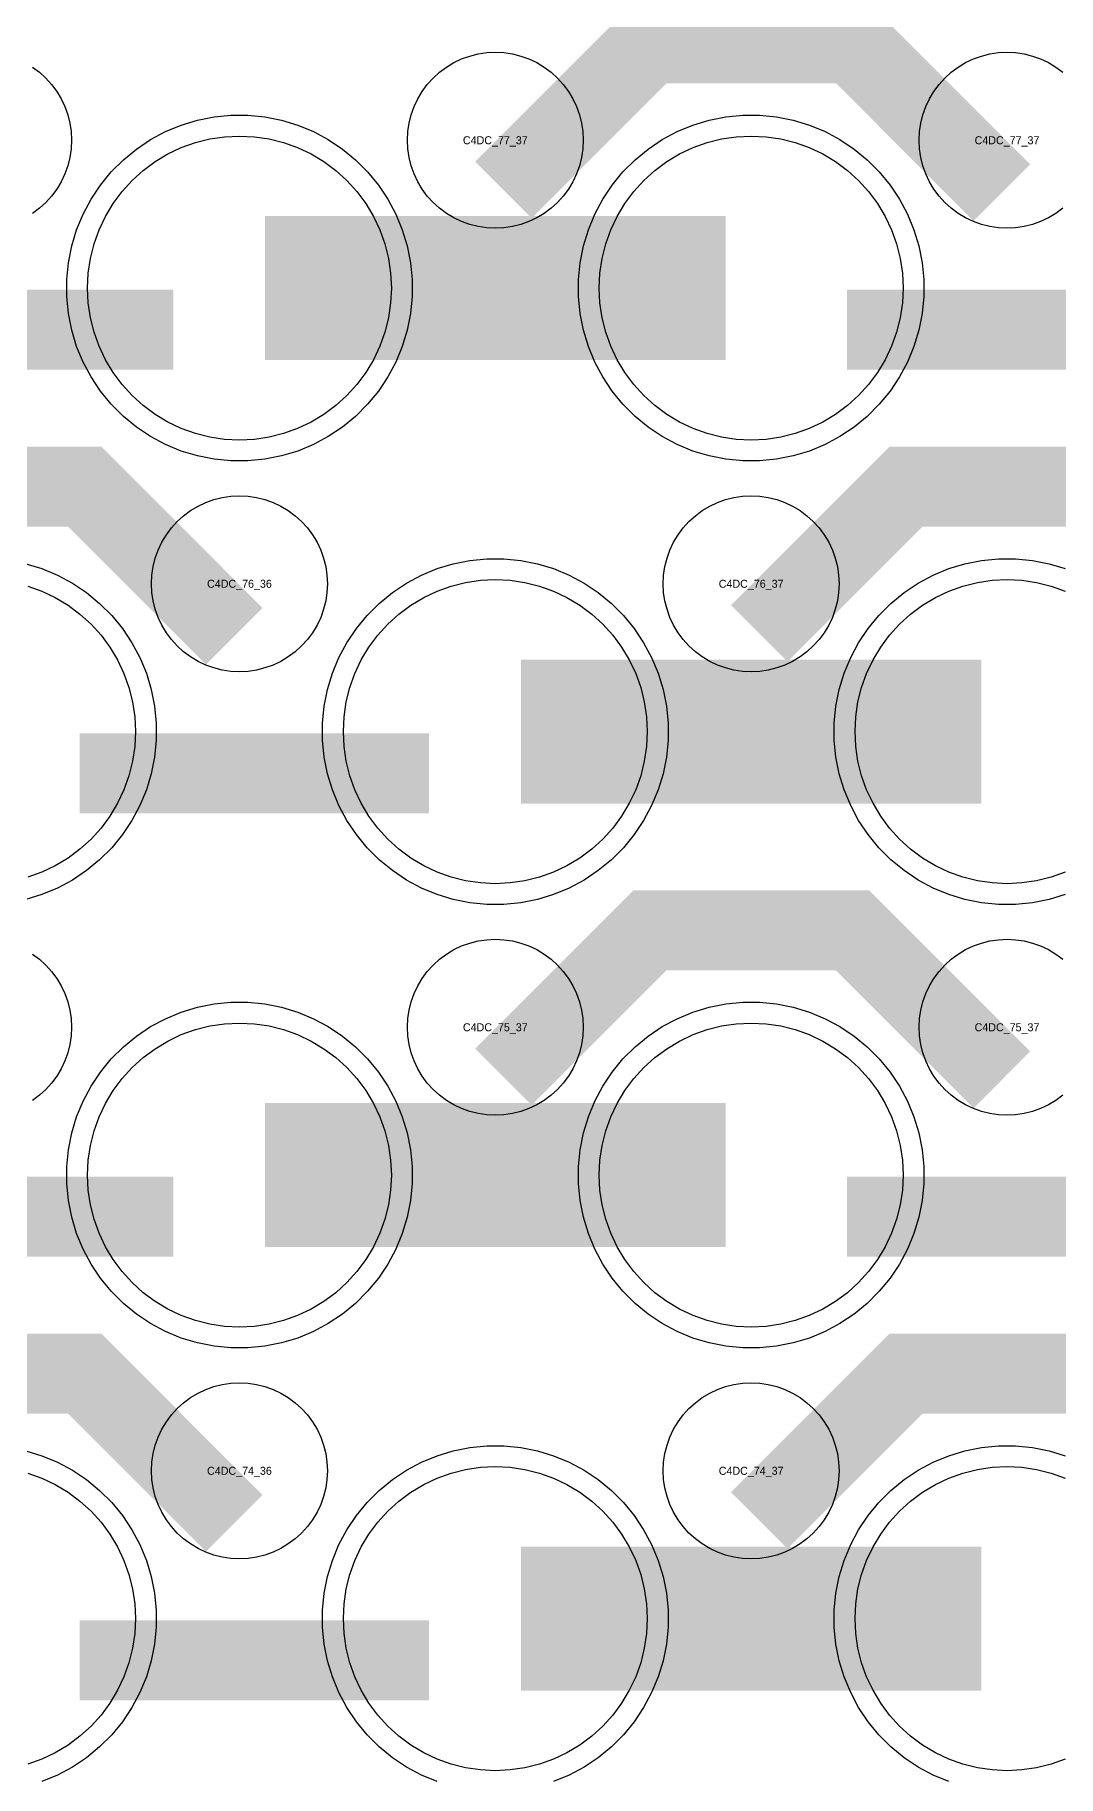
# Model space of a CAD drawing. Extents: x -11880 to 11880, y -14992 to 14992.
# Drawn here: x -304 to 16, y -4635 to -4091 of the extents above; entities that cross this region are included whole.
import ezdxf
from ezdxf.enums import TextEntityAlignment as Align

# ---------------------------------------------------------------- set-up
doc = ezdxf.new("R2010")
doc.units = 0
doc.header["$MEASUREMENT"] = 0
for name, color, linetype in [('GDS_775_DT_237', 138, 'CONTINUOUS'), ('RDL1_FS', 34, 'CONTINUOUS'), ('RDL_BS', 160, 'CONTINUOUS')]:
    doc.layers.add(name, color=color, linetype=linetype)

msp = doc.modelspace()

# ---------------------------------------------------------------- linework, layer by layer
at = {"layer": 'RDL1_FS', "color": 241, "true_color": 0xf7abae}
for points in [[(-240, -4217.639), (-244.657, -4217.41), (-249.268, -4216.726), (-253.791, -4215.594), (-258.181, -4214.022), (-262.395, -4212.03), (-266.395, -4209.632), (-270.14, -4206.854), (-273.594, -4203.724), (-276.724, -4200.27), (-279.502, -4196.525), (-281.9, -4192.525), (-283.892, -4188.311), (-285.464, -4183.921), (-286.596, -4179.398), (-287.28, -4174.787), (-287.509, -4170.13), (-287.28, -4165.473), (-286.596, -4160.862), (-285.464, -4156.339), (-283.892, -4151.949), (-281.9, -4147.735), (-279.502, -4143.735), (-276.724, -4139.99), (-273.594, -4136.536), (-270.14, -4133.406), (-266.395, -4130.628), (-262.395, -4128.23), (-258.181, -4126.238), (-253.791, -4124.666), (-249.268, -4123.534), (-244.657, -4122.85), (-240, -4122.621), (-235.343, -4122.85), (-230.732, -4123.534), (-226.209, -4124.666), (-221.819, -4126.238), (-217.605, -4128.23), (-213.605, -4130.628), (-209.86, -4133.406), (-206.406, -4136.536), (-203.276, -4139.99), (-200.498, -4143.735), (-198.1, -4147.735), (-196.108, -4151.949), (-194.536, -4156.339), (-193.404, -4160.862), (-192.72, -4165.473), (-192.491, -4170.13), (-192.72, -4174.787), (-193.404, -4179.398), (-194.536, -4183.921), (-196.108, -4188.311), (-198.1, -4192.525), (-200.498, -4196.525), (-203.276, -4200.27), (-206.406, -4203.724), (-209.86, -4206.854), (-213.605, -4209.632), (-217.605, -4212.03), (-221.819, -4214.022), (-226.209, -4215.594), (-230.732, -4216.726), (-235.343, -4217.41)], [(-80, -4217.639), (-84.657, -4217.41), (-89.268, -4216.726), (-93.791, -4215.594), (-98.181, -4214.022), (-102.395, -4212.03), (-106.395, -4209.632), (-110.14, -4206.854), (-113.594, -4203.724), (-116.724, -4200.27), (-119.502, -4196.525), (-121.9, -4192.525), (-123.892, -4188.311), (-125.464, -4183.921), (-126.596, -4179.398), (-127.28, -4174.787), (-127.509, -4170.13), (-127.28, -4165.473), (-126.596, -4160.862), (-125.464, -4156.339), (-123.892, -4151.949), (-121.9, -4147.735), (-119.502, -4143.735), (-116.724, -4139.99), (-113.594, -4136.536), (-110.14, -4133.406), (-106.395, -4130.628), (-102.395, -4128.23), (-98.181, -4126.238), (-93.791, -4124.666), (-89.268, -4123.534), (-84.657, -4122.85), (-80, -4122.621), (-75.343, -4122.85), (-70.732, -4123.534), (-66.209, -4124.666), (-61.819, -4126.238), (-57.605, -4128.23), (-53.605, -4130.628), (-49.86, -4133.406), (-46.406, -4136.536), (-43.276, -4139.99), (-40.498, -4143.735), (-38.1, -4147.735), (-36.108, -4151.949), (-34.536, -4156.339), (-33.404, -4160.862), (-32.72, -4165.473), (-32.491, -4170.13), (-32.72, -4174.787), (-33.404, -4179.398), (-34.536, -4183.921), (-36.108, -4188.311), (-38.1, -4192.525), (-40.498, -4196.525), (-43.276, -4200.27), (-46.406, -4203.724), (-49.86, -4206.854), (-53.605, -4209.632), (-57.605, -4212.03), (-61.819, -4214.022), (-66.209, -4215.594), (-70.732, -4216.726), (-75.343, -4217.41)], [(-160, -4633.334), (-164.657, -4633.105), (-169.268, -4632.421), (-173.791, -4631.289), (-178.181, -4629.717), (-182.395, -4627.725), (-186.395, -4625.327), (-190.14, -4622.549), (-193.594, -4619.419), (-196.724, -4615.965), (-199.502, -4612.22), (-201.9, -4608.22), (-203.892, -4604.006), (-205.464, -4599.616), (-206.596, -4595.093), (-207.28, -4590.482), (-207.509, -4585.825), (-207.28, -4581.168), (-206.596, -4576.557), (-205.464, -4572.034), (-203.892, -4567.644), (-201.9, -4563.43), (-199.502, -4559.43), (-196.724, -4555.685), (-193.594, -4552.231), (-190.14, -4549.101), (-186.395, -4546.323), (-182.395, -4543.925), (-178.181, -4541.933), (-173.791, -4540.361), (-169.268, -4539.229), (-164.657, -4538.545), (-160, -4538.316), (-155.343, -4538.545), (-150.732, -4539.229), (-146.209, -4540.361), (-141.819, -4541.933), (-137.605, -4543.925), (-133.605, -4546.323), (-129.86, -4549.101), (-126.406, -4552.231), (-123.276, -4555.685), (-120.498, -4559.43), (-118.1, -4563.43), (-116.108, -4567.644), (-114.536, -4572.034), (-113.404, -4576.557), (-112.72, -4581.168), (-112.491, -4585.825), (-112.72, -4590.482), (-113.404, -4595.093), (-114.536, -4599.616), (-116.108, -4604.006), (-118.1, -4608.22), (-120.498, -4612.22), (-123.276, -4615.965), (-126.406, -4619.419), (-129.86, -4622.549), (-133.605, -4625.327), (-137.605, -4627.725), (-141.819, -4629.717), (-146.209, -4631.289), (-150.732, -4632.421), (-155.343, -4633.105)]]:
    msp.add_lwpolyline(points, close=True, dxfattribs=at)
for points in [[(-231.998, -4170.13, 45, 45, 0), (-159.998, -4170.13, 45, 45, 0)], [(-159.998, -4170.13, 45, 45, 0), (-87.998, -4170.13, 45, 45, 0)], [(-151.998, -4585.825, 45, 45, 0), (-79.998, -4585.825, 45, 45, 0)], [(-79.998, -4585.825, 45, 45, 0), (-7.998, -4585.825, 45, 45, 0)]]:
    msp.add_lwpolyline(points, format="xyseb", dxfattribs=at)
at = {"layer": 'RDL1_FS'}
for points in [[(-306.209, -4263.231), (-301.819, -4264.803), (-297.605, -4266.795), (-293.605, -4269.193), (-289.86, -4271.971), (-286.406, -4275.101), (-283.276, -4278.555), (-280.498, -4282.3), (-278.1, -4286.3), (-276.108, -4290.514), (-274.536, -4294.904), (-273.404, -4299.427), (-272.72, -4304.038), (-272.491, -4308.695), (-272.72, -4313.352), (-273.404, -4317.963), (-274.536, -4322.486), (-276.108, -4326.876), (-278.1, -4331.09), (-280.498, -4335.09), (-283.276, -4338.835), (-286.406, -4342.289), (-289.86, -4345.419), (-293.605, -4348.197), (-297.605, -4350.595), (-301.819, -4352.587), (-306.209, -4354.159)], [(18.181, -4352.587), (13.791, -4354.159), (9.268, -4355.291), (4.657, -4355.975), (0, -4356.204), (-4.657, -4355.975), (-9.268, -4355.291), (-13.791, -4354.159), (-18.181, -4352.587), (-22.395, -4350.595), (-26.395, -4348.197), (-30.14, -4345.419), (-33.594, -4342.289), (-36.724, -4338.835), (-39.502, -4335.09), (-41.9, -4331.09), (-43.892, -4326.876), (-45.464, -4322.486), (-46.596, -4317.963), (-47.28, -4313.352), (-47.509, -4308.695), (-47.28, -4304.038), (-46.596, -4299.427), (-45.464, -4294.904), (-43.892, -4290.514), (-41.9, -4286.3), (-39.502, -4282.3), (-36.724, -4278.555), (-33.594, -4275.101), (-30.14, -4271.971), (-26.395, -4269.193), (-22.395, -4266.795), (-18.181, -4264.803), (-13.791, -4263.231), (-9.268, -4262.099), (-4.657, -4261.415), (0, -4261.186), (4.657, -4261.415), (9.268, -4262.099), (13.791, -4263.231), (18.181, -4264.803)]]:
    msp.add_lwpolyline(points, dxfattribs=at)
for points in [[(-160, -4356.204), (-164.657, -4355.975), (-169.268, -4355.291), (-173.791, -4354.159), (-178.181, -4352.587), (-182.395, -4350.595), (-186.395, -4348.197), (-190.14, -4345.419), (-193.594, -4342.289), (-196.724, -4338.835), (-199.502, -4335.09), (-201.9, -4331.09), (-203.892, -4326.876), (-205.464, -4322.486), (-206.596, -4317.963), (-207.28, -4313.352), (-207.509, -4308.695), (-207.28, -4304.038), (-206.596, -4299.427), (-205.464, -4294.904), (-203.892, -4290.514), (-201.9, -4286.3), (-199.502, -4282.3), (-196.724, -4278.555), (-193.594, -4275.101), (-190.14, -4271.971), (-186.395, -4269.193), (-182.395, -4266.795), (-178.181, -4264.803), (-173.791, -4263.231), (-169.268, -4262.099), (-164.657, -4261.415), (-160, -4261.186), (-155.343, -4261.415), (-150.732, -4262.099), (-146.209, -4263.231), (-141.819, -4264.803), (-137.605, -4266.795), (-133.605, -4269.193), (-129.86, -4271.971), (-126.406, -4275.101), (-123.276, -4278.555), (-120.498, -4282.3), (-118.1, -4286.3), (-116.108, -4290.514), (-114.536, -4294.904), (-113.404, -4299.427), (-112.72, -4304.038), (-112.491, -4308.695), (-112.72, -4313.352), (-113.404, -4317.963), (-114.536, -4322.486), (-116.108, -4326.876), (-118.1, -4331.09), (-120.498, -4335.09), (-123.276, -4338.835), (-126.406, -4342.289), (-129.86, -4345.419), (-133.605, -4348.197), (-137.605, -4350.595), (-141.819, -4352.587), (-146.209, -4354.159), (-150.732, -4355.291), (-155.343, -4355.975)], [(-240, -4494.769), (-244.657, -4494.54), (-249.268, -4493.856), (-253.791, -4492.724), (-258.181, -4491.152), (-262.395, -4489.16), (-266.395, -4486.762), (-270.14, -4483.984), (-273.594, -4480.854), (-276.724, -4477.4), (-279.502, -4473.655), (-281.9, -4469.655), (-283.892, -4465.441), (-285.464, -4461.051), (-286.596, -4456.528), (-287.28, -4451.917), (-287.509, -4447.26), (-287.28, -4442.603), (-286.596, -4437.992), (-285.464, -4433.469), (-283.892, -4429.079), (-281.9, -4424.865), (-279.502, -4420.865), (-276.724, -4417.12), (-273.594, -4413.666), (-270.14, -4410.536), (-266.395, -4407.758), (-262.395, -4405.36), (-258.181, -4403.368), (-253.791, -4401.796), (-249.268, -4400.664), (-244.657, -4399.98), (-240, -4399.751), (-235.343, -4399.98), (-230.732, -4400.664), (-226.209, -4401.796), (-221.819, -4403.368), (-217.605, -4405.36), (-213.605, -4407.758), (-209.86, -4410.536), (-206.406, -4413.666), (-203.276, -4417.12), (-200.498, -4420.865), (-198.1, -4424.865), (-196.108, -4429.079), (-194.536, -4433.469), (-193.404, -4437.992), (-192.72, -4442.603), (-192.491, -4447.26), (-192.72, -4451.917), (-193.404, -4456.528), (-194.536, -4461.051), (-196.108, -4465.441), (-198.1, -4469.655), (-200.498, -4473.655), (-203.276, -4477.4), (-206.406, -4480.854), (-209.86, -4483.984), (-213.605, -4486.762), (-217.605, -4489.16), (-221.819, -4491.152), (-226.209, -4492.724), (-230.732, -4493.856), (-235.343, -4494.54)], [(-80, -4494.769), (-84.657, -4494.54), (-89.268, -4493.856), (-93.791, -4492.724), (-98.181, -4491.152), (-102.395, -4489.16), (-106.395, -4486.762), (-110.14, -4483.984), (-113.594, -4480.854), (-116.724, -4477.4), (-119.502, -4473.655), (-121.9, -4469.655), (-123.892, -4465.441), (-125.464, -4461.051), (-126.596, -4456.528), (-127.28, -4451.917), (-127.509, -4447.26), (-127.28, -4442.603), (-126.596, -4437.992), (-125.464, -4433.469), (-123.892, -4429.079), (-121.9, -4424.865), (-119.502, -4420.865), (-116.724, -4417.12), (-113.594, -4413.666), (-110.14, -4410.536), (-106.395, -4407.758), (-102.395, -4405.36), (-98.181, -4403.368), (-93.791, -4401.796), (-89.268, -4400.664), (-84.657, -4399.98), (-80, -4399.751), (-75.343, -4399.98), (-70.732, -4400.664), (-66.209, -4401.796), (-61.819, -4403.368), (-57.605, -4405.36), (-53.605, -4407.758), (-49.86, -4410.536), (-46.406, -4413.666), (-43.276, -4417.12), (-40.498, -4420.865), (-38.1, -4424.865), (-36.108, -4429.079), (-34.536, -4433.469), (-33.404, -4437.992), (-32.72, -4442.603), (-32.491, -4447.26), (-32.72, -4451.917), (-33.404, -4456.528), (-34.536, -4461.051), (-36.108, -4465.441), (-38.1, -4469.655), (-40.498, -4473.655), (-43.276, -4477.4), (-46.406, -4480.854), (-49.86, -4483.984), (-53.605, -4486.762), (-57.605, -4489.16), (-61.819, -4491.152), (-66.209, -4492.724), (-70.732, -4493.856), (-75.343, -4494.54)]]:
    msp.add_lwpolyline(points, close=True, dxfattribs=at)
for points in [[(-151.998, -4308.695, 45, 45, 0), (-79.998, -4308.695, 45, 45, 0)], [(-79.998, -4308.695, 45, 45, 0), (-7.998, -4308.695, 45, 45, 0)], [(-231.998, -4447.26, 45, 45, 0), (-159.998, -4447.26, 45, 45, 0)], [(-159.998, -4447.26, 45, 45, 0), (-87.998, -4447.26, 45, 45, 0)]]:
    msp.add_lwpolyline(points, format="xyseb", dxfattribs=at)
at = {"layer": 'RDL1_FS', "color": 241, "true_color": 0xf7abae}
for points in [[(-306.209, -4540.361), (-301.819, -4541.933), (-297.605, -4543.925), (-293.605, -4546.323), (-289.86, -4549.101), (-286.406, -4552.231), (-283.276, -4555.685), (-280.498, -4559.43), (-278.1, -4563.43), (-276.108, -4567.644), (-274.536, -4572.034), (-273.404, -4576.557), (-272.72, -4581.168), (-272.491, -4585.825), (-272.72, -4590.482), (-273.404, -4595.093), (-274.536, -4599.616), (-276.108, -4604.006), (-278.1, -4608.22), (-280.498, -4612.22), (-283.276, -4615.965), (-286.406, -4619.419), (-289.86, -4622.549), (-293.605, -4625.327), (-297.605, -4627.725), (-301.819, -4629.717), (-306.209, -4631.289)], [(18.181, -4629.717), (13.791, -4631.289), (9.268, -4632.421), (4.657, -4633.105), (0, -4633.334), (-4.657, -4633.105), (-9.268, -4632.421), (-13.791, -4631.289), (-18.181, -4629.717), (-22.395, -4627.725), (-26.395, -4625.327), (-30.14, -4622.549), (-33.594, -4619.419), (-36.724, -4615.965), (-39.502, -4612.22), (-41.9, -4608.22), (-43.892, -4604.006), (-45.464, -4599.616), (-46.596, -4595.093), (-47.28, -4590.482), (-47.509, -4585.825), (-47.28, -4581.168), (-46.596, -4576.557), (-45.464, -4572.034), (-43.892, -4567.644), (-41.9, -4563.43), (-39.502, -4559.43), (-36.724, -4555.685), (-33.594, -4552.231), (-30.14, -4549.101), (-26.395, -4546.323), (-22.395, -4543.925), (-18.181, -4541.933), (-13.791, -4540.361), (-9.268, -4539.229), (-4.657, -4538.545), (0, -4538.316), (4.657, -4538.545), (9.268, -4539.229), (13.791, -4540.361), (18.181, -4541.933)]]:
    msp.add_lwpolyline(points, dxfattribs=at)
at = {"layer": 'RDL_BS'}
for points in [[(-157.438, -4139.444, 25, 25, 0), (-111.623, -4093.629, 25, 25, 0), (-78.07, -4093.629, 25, 25, 0)], [(-1.599, -4140.343, 25, 25, 0), (-48.313, -4093.629, 25, 25, 0), (-78.071, -4093.629, 25, 25, 0)], [(-241.599, -4278.908, 25, 25, 0), (-288.313, -4232.194, 25, 25, 0), (-318.071, -4232.194, 25, 25, 0)], [(-77.438, -4278.009, 25, 25, 0), (-31.623, -4232.194, 25, 25, 0), (1.93, -4232.194, 25, 25, 0)], [(78.401, -4278.908, 25, 25, 0), (31.687, -4232.194, 25, 25, 0), (1.929, -4232.194, 25, 25, 0)], [(-289.984, -4321.708, 25, 25, 0), (-180.719, -4321.708, 25, 25, 0)], [(-157.438, -4416.574, 25, 25, 0), (-111.623, -4370.759, 25, 25, 0), (-78.07, -4370.759, 25, 25, 0)], [(-1.599, -4417.473, 25, 25, 0), (-48.313, -4370.759, 25, 25, 0), (-78.071, -4370.759, 25, 25, 0)], [(-369.984, -4460.273, 25, 25, 0), (-260.719, -4460.273, 25, 25, 0)], [(-49.984, -4460.273, 25, 25, 0), (59.281, -4460.273, 25, 25, 0)], [(-241.599, -4556.038, 25, 25, 0), (-288.313, -4509.324, 25, 25, 0), (-318.071, -4509.324, 25, 25, 0)], [(-77.438, -4555.139, 25, 25, 0), (-31.623, -4509.324, 25, 25, 0), (1.93, -4509.324, 25, 25, 0)], [(78.401, -4556.038, 25, 25, 0), (31.687, -4509.324, 25, 25, 0), (1.929, -4509.324, 25, 25, 0)]]:
    msp.add_lwpolyline(points, format="xyseb", dxfattribs=at)
for points in [[(-160, -4151.436), (-162.693, -4151.304), (-165.365, -4150.908), (-167.984, -4150.251), (-170.519, -4149.344), (-172.956, -4148.192), (-175.28, -4146.799), (-177.443, -4145.196), (-179.442, -4143.384), (-181.254, -4141.385), (-182.857, -4139.222), (-184.25, -4136.898), (-185.402, -4134.461), (-186.309, -4131.926), (-186.966, -4129.307), (-187.362, -4126.635), (-187.494, -4123.942), (-187.362, -4121.249), (-186.966, -4118.577), (-186.309, -4115.958), (-185.402, -4113.423), (-184.25, -4110.986), (-182.857, -4108.662), (-181.254, -4106.499), (-179.442, -4104.5), (-177.443, -4102.688), (-175.28, -4101.085), (-172.956, -4099.692), (-170.519, -4098.54), (-167.984, -4097.633), (-165.365, -4096.976), (-162.693, -4096.58), (-160, -4096.448), (-157.307, -4096.58), (-154.635, -4096.976), (-152.016, -4097.633), (-149.481, -4098.54), (-147.044, -4099.692), (-144.72, -4101.085), (-142.557, -4102.688), (-140.558, -4104.5), (-138.746, -4106.499), (-137.143, -4108.662), (-135.75, -4110.986), (-134.598, -4113.423), (-133.691, -4115.958), (-133.034, -4118.577), (-132.638, -4121.249), (-132.506, -4123.942), (-132.638, -4126.635), (-133.034, -4129.307), (-133.691, -4131.926), (-134.598, -4134.461), (-135.75, -4136.898), (-137.143, -4139.222), (-138.746, -4141.385), (-140.558, -4143.384), (-142.557, -4145.196), (-144.72, -4146.799), (-147.044, -4148.192), (-149.481, -4149.344), (-152.016, -4150.251), (-154.635, -4150.908), (-157.307, -4151.304)], [(-240, -4290.001), (-242.693, -4289.869), (-245.365, -4289.473), (-247.984, -4288.816), (-250.519, -4287.909), (-252.956, -4286.757), (-255.28, -4285.364), (-257.443, -4283.761), (-259.442, -4281.949), (-261.254, -4279.95), (-262.857, -4277.787), (-264.25, -4275.463), (-265.402, -4273.026), (-266.309, -4270.491), (-266.966, -4267.872), (-267.362, -4265.2), (-267.494, -4262.507), (-267.362, -4259.814), (-266.966, -4257.142), (-266.309, -4254.523), (-265.402, -4251.988), (-264.25, -4249.551), (-262.857, -4247.227), (-261.254, -4245.064), (-259.442, -4243.065), (-257.443, -4241.253), (-255.28, -4239.65), (-252.956, -4238.257), (-250.519, -4237.105), (-247.984, -4236.198), (-245.365, -4235.541), (-242.693, -4235.145), (-240, -4235.013), (-237.307, -4235.145), (-234.635, -4235.541), (-232.016, -4236.198), (-229.481, -4237.105), (-227.044, -4238.257), (-224.72, -4239.65), (-222.557, -4241.253), (-220.558, -4243.065), (-218.746, -4245.064), (-217.143, -4247.227), (-215.75, -4249.551), (-214.598, -4251.988), (-213.691, -4254.523), (-213.034, -4257.142), (-212.638, -4259.814), (-212.506, -4262.507), (-212.638, -4265.2), (-213.034, -4267.872), (-213.691, -4270.491), (-214.598, -4273.026), (-215.75, -4275.463), (-217.143, -4277.787), (-218.746, -4279.95), (-220.558, -4281.949), (-222.557, -4283.761), (-224.72, -4285.364), (-227.044, -4286.757), (-229.481, -4287.909), (-232.016, -4288.816), (-234.635, -4289.473), (-237.307, -4289.869)], [(-80, -4290.001), (-82.693, -4289.869), (-85.365, -4289.473), (-87.984, -4288.816), (-90.519, -4287.909), (-92.956, -4286.757), (-95.28, -4285.364), (-97.443, -4283.761), (-99.442, -4281.949), (-101.254, -4279.95), (-102.857, -4277.787), (-104.25, -4275.463), (-105.402, -4273.026), (-106.309, -4270.491), (-106.966, -4267.872), (-107.362, -4265.2), (-107.494, -4262.507), (-107.362, -4259.814), (-106.966, -4257.142), (-106.309, -4254.523), (-105.402, -4251.988), (-104.25, -4249.551), (-102.857, -4247.227), (-101.254, -4245.064), (-99.442, -4243.065), (-97.443, -4241.253), (-95.28, -4239.65), (-92.956, -4238.257), (-90.519, -4237.105), (-87.984, -4236.198), (-85.365, -4235.541), (-82.693, -4235.145), (-80, -4235.013), (-77.307, -4235.145), (-74.635, -4235.541), (-72.016, -4236.198), (-69.481, -4237.105), (-67.044, -4238.257), (-64.72, -4239.65), (-62.557, -4241.253), (-60.558, -4243.065), (-58.746, -4245.064), (-57.143, -4247.227), (-55.75, -4249.551), (-54.598, -4251.988), (-53.691, -4254.523), (-53.034, -4257.142), (-52.638, -4259.814), (-52.506, -4262.507), (-52.638, -4265.2), (-53.034, -4267.872), (-53.691, -4270.491), (-54.598, -4273.026), (-55.75, -4275.463), (-57.143, -4277.787), (-58.746, -4279.95), (-60.558, -4281.949), (-62.557, -4283.761), (-64.72, -4285.364), (-67.044, -4286.757), (-69.481, -4287.909), (-72.016, -4288.816), (-74.635, -4289.473), (-77.307, -4289.869)], [(-162.644, -4362.695), (-167.938, -4362.178), (-173.165, -4361.132), (-178.205, -4359.601), (-183.115, -4357.57), (-187.777, -4355.078), (-192.191, -4352.131), (-196.292, -4348.769), (-200.074, -4344.987), (-203.436, -4340.886), (-206.383, -4336.472), (-208.875, -4331.81), (-210.906, -4326.9), (-212.437, -4321.86), (-213.483, -4316.633), (-214, -4311.339), (-214, -4306.051), (-213.483, -4300.757), (-212.437, -4295.53), (-210.906, -4290.49), (-208.875, -4285.58), (-206.383, -4280.918), (-203.436, -4276.504), (-200.074, -4272.403), (-196.292, -4268.621), (-192.191, -4265.259), (-187.777, -4262.312), (-183.115, -4259.82), (-178.205, -4257.789), (-173.165, -4256.258), (-167.938, -4255.212), (-162.644, -4254.695), (-157.356, -4254.695), (-152.062, -4255.212), (-146.835, -4256.258), (-141.795, -4257.789), (-136.885, -4259.82), (-132.223, -4262.312), (-127.809, -4265.259), (-123.708, -4268.621), (-119.926, -4272.403), (-116.564, -4276.504), (-113.617, -4280.918), (-111.125, -4285.58), (-109.094, -4290.49), (-107.563, -4295.53), (-106.517, -4300.757), (-106, -4306.051), (-106, -4311.339), (-106.517, -4316.633), (-107.563, -4321.86), (-109.094, -4326.9), (-111.125, -4331.81), (-113.617, -4336.472), (-116.564, -4340.886), (-119.926, -4344.987), (-123.708, -4348.769), (-127.809, -4352.131), (-132.223, -4355.078), (-136.885, -4357.57), (-141.795, -4359.601), (-146.835, -4361.132), (-152.062, -4362.178), (-157.356, -4362.695)], [(-160, -4428.566), (-162.693, -4428.434), (-165.365, -4428.038), (-167.984, -4427.381), (-170.519, -4426.474), (-172.956, -4425.322), (-175.28, -4423.929), (-177.443, -4422.326), (-179.442, -4420.514), (-181.254, -4418.515), (-182.857, -4416.352), (-184.25, -4414.028), (-185.402, -4411.591), (-186.309, -4409.056), (-186.966, -4406.437), (-187.362, -4403.765), (-187.494, -4401.072), (-187.362, -4398.379), (-186.966, -4395.707), (-186.309, -4393.088), (-185.402, -4390.553), (-184.25, -4388.116), (-182.857, -4385.792), (-181.254, -4383.629), (-179.442, -4381.63), (-177.443, -4379.818), (-175.28, -4378.215), (-172.956, -4376.822), (-170.519, -4375.67), (-167.984, -4374.763), (-165.365, -4374.106), (-162.693, -4373.71), (-160, -4373.578), (-157.307, -4373.71), (-154.635, -4374.106), (-152.016, -4374.763), (-149.481, -4375.67), (-147.044, -4376.822), (-144.72, -4378.215), (-142.557, -4379.818), (-140.558, -4381.63), (-138.746, -4383.629), (-137.143, -4385.792), (-135.75, -4388.116), (-134.598, -4390.553), (-133.691, -4393.088), (-133.034, -4395.707), (-132.638, -4398.379), (-132.506, -4401.072), (-132.638, -4403.765), (-133.034, -4406.437), (-133.691, -4409.056), (-134.598, -4411.591), (-135.75, -4414.028), (-137.143, -4416.352), (-138.746, -4418.515), (-140.558, -4420.514), (-142.557, -4422.326), (-144.72, -4423.929), (-147.044, -4425.322), (-149.481, -4426.474), (-152.016, -4427.381), (-154.635, -4428.038), (-157.307, -4428.434)], [(-242.644, -4501.26), (-247.938, -4500.743), (-253.165, -4499.697), (-258.205, -4498.166), (-263.115, -4496.135), (-267.777, -4493.643), (-272.191, -4490.696), (-276.292, -4487.334), (-280.074, -4483.552), (-283.436, -4479.451), (-286.383, -4475.037), (-288.875, -4470.375), (-290.906, -4465.465), (-292.437, -4460.425), (-293.483, -4455.198), (-294, -4449.904), (-294, -4444.616), (-293.483, -4439.322), (-292.437, -4434.095), (-290.906, -4429.055), (-288.875, -4424.145), (-286.383, -4419.483), (-283.436, -4415.069), (-280.074, -4410.968), (-276.292, -4407.186), (-272.191, -4403.824), (-267.777, -4400.877), (-263.115, -4398.385), (-258.205, -4396.354), (-253.165, -4394.823), (-247.938, -4393.777), (-242.644, -4393.26), (-237.356, -4393.26), (-232.062, -4393.777), (-226.835, -4394.823), (-221.795, -4396.354), (-216.885, -4398.385), (-212.223, -4400.877), (-207.809, -4403.824), (-203.708, -4407.186), (-199.926, -4410.968), (-196.564, -4415.069), (-193.617, -4419.483), (-191.125, -4424.145), (-189.094, -4429.055), (-187.563, -4434.095), (-186.517, -4439.322), (-186, -4444.616), (-186, -4449.904), (-186.517, -4455.198), (-187.563, -4460.425), (-189.094, -4465.465), (-191.125, -4470.375), (-193.617, -4475.037), (-196.564, -4479.451), (-199.926, -4483.552), (-203.708, -4487.334), (-207.809, -4490.696), (-212.223, -4493.643), (-216.885, -4496.135), (-221.795, -4498.166), (-226.835, -4499.697), (-232.062, -4500.743), (-237.356, -4501.26)], [(-82.644, -4501.26), (-87.938, -4500.743), (-93.165, -4499.697), (-98.205, -4498.166), (-103.115, -4496.135), (-107.777, -4493.643), (-112.191, -4490.696), (-116.292, -4487.334), (-120.074, -4483.552), (-123.436, -4479.451), (-126.383, -4475.037), (-128.875, -4470.375), (-130.906, -4465.465), (-132.437, -4460.425), (-133.483, -4455.198), (-134, -4449.904), (-134, -4444.616), (-133.483, -4439.322), (-132.437, -4434.095), (-130.906, -4429.055), (-128.875, -4424.145), (-126.383, -4419.483), (-123.436, -4415.069), (-120.074, -4410.968), (-116.292, -4407.186), (-112.191, -4403.824), (-107.777, -4400.877), (-103.115, -4398.385), (-98.205, -4396.354), (-93.165, -4394.823), (-87.938, -4393.777), (-82.644, -4393.26), (-77.356, -4393.26), (-72.062, -4393.777), (-66.835, -4394.823), (-61.795, -4396.354), (-56.885, -4398.385), (-52.223, -4400.877), (-47.809, -4403.824), (-43.708, -4407.186), (-39.926, -4410.968), (-36.564, -4415.069), (-33.617, -4419.483), (-31.125, -4424.145), (-29.094, -4429.055), (-27.563, -4434.095), (-26.517, -4439.322), (-26, -4444.616), (-26, -4449.904), (-26.517, -4455.198), (-27.563, -4460.425), (-29.094, -4465.465), (-31.125, -4470.375), (-33.617, -4475.037), (-36.564, -4479.451), (-39.926, -4483.552), (-43.708, -4487.334), (-47.809, -4490.696), (-52.223, -4493.643), (-56.885, -4496.135), (-61.795, -4498.166), (-66.835, -4499.697), (-72.062, -4500.743), (-77.356, -4501.26)], [(-240, -4567.131), (-242.693, -4566.999), (-245.365, -4566.603), (-247.984, -4565.946), (-250.519, -4565.039), (-252.956, -4563.887), (-255.28, -4562.494), (-257.443, -4560.891), (-259.442, -4559.079), (-261.254, -4557.08), (-262.857, -4554.917), (-264.25, -4552.593), (-265.402, -4550.156), (-266.309, -4547.621), (-266.966, -4545.002), (-267.362, -4542.33), (-267.494, -4539.637), (-267.362, -4536.944), (-266.966, -4534.272), (-266.309, -4531.653), (-265.402, -4529.118), (-264.25, -4526.681), (-262.857, -4524.357), (-261.254, -4522.194), (-259.442, -4520.195), (-257.443, -4518.383), (-255.28, -4516.78), (-252.956, -4515.387), (-250.519, -4514.235), (-247.984, -4513.328), (-245.365, -4512.671), (-242.693, -4512.275), (-240, -4512.143), (-237.307, -4512.275), (-234.635, -4512.671), (-232.016, -4513.328), (-229.481, -4514.235), (-227.044, -4515.387), (-224.72, -4516.78), (-222.557, -4518.383), (-220.558, -4520.195), (-218.746, -4522.194), (-217.143, -4524.357), (-215.75, -4526.681), (-214.598, -4529.118), (-213.691, -4531.653), (-213.034, -4534.272), (-212.638, -4536.944), (-212.506, -4539.637), (-212.638, -4542.33), (-213.034, -4545.002), (-213.691, -4547.621), (-214.598, -4550.156), (-215.75, -4552.593), (-217.143, -4554.917), (-218.746, -4557.08), (-220.558, -4559.079), (-222.557, -4560.891), (-224.72, -4562.494), (-227.044, -4563.887), (-229.481, -4565.039), (-232.016, -4565.946), (-234.635, -4566.603), (-237.307, -4566.999)], [(-80, -4567.131), (-82.693, -4566.999), (-85.365, -4566.603), (-87.984, -4565.946), (-90.519, -4565.039), (-92.956, -4563.887), (-95.28, -4562.494), (-97.443, -4560.891), (-99.442, -4559.079), (-101.254, -4557.08), (-102.857, -4554.917), (-104.25, -4552.593), (-105.402, -4550.156), (-106.309, -4547.621), (-106.966, -4545.002), (-107.362, -4542.33), (-107.494, -4539.637), (-107.362, -4536.944), (-106.966, -4534.272), (-106.309, -4531.653), (-105.402, -4529.118), (-104.25, -4526.681), (-102.857, -4524.357), (-101.254, -4522.194), (-99.442, -4520.195), (-97.443, -4518.383), (-95.28, -4516.78), (-92.956, -4515.387), (-90.519, -4514.235), (-87.984, -4513.328), (-85.365, -4512.671), (-82.693, -4512.275), (-80, -4512.143), (-77.307, -4512.275), (-74.635, -4512.671), (-72.016, -4513.328), (-69.481, -4514.235), (-67.044, -4515.387), (-64.72, -4516.78), (-62.557, -4518.383), (-60.558, -4520.195), (-58.746, -4522.194), (-57.143, -4524.357), (-55.75, -4526.681), (-54.598, -4529.118), (-53.691, -4531.653), (-53.034, -4534.272), (-52.638, -4536.944), (-52.506, -4539.637), (-52.638, -4542.33), (-53.034, -4545.002), (-53.691, -4547.621), (-54.598, -4550.156), (-55.75, -4552.593), (-57.143, -4554.917), (-58.746, -4557.08), (-60.558, -4559.079), (-62.557, -4560.891), (-64.72, -4562.494), (-67.044, -4563.887), (-69.481, -4565.039), (-72.016, -4565.946), (-74.635, -4566.603), (-77.307, -4566.999)]]:
    msp.add_lwpolyline(points, close=True, dxfattribs=at)
for points in [[(17.443, -4145.196), (15.28, -4146.799), (12.956, -4148.192), (10.519, -4149.344), (7.984, -4150.251), (5.365, -4150.908), (2.693, -4151.304), (0, -4151.436), (-2.693, -4151.304), (-5.365, -4150.908), (-7.984, -4150.251), (-10.519, -4149.344), (-12.956, -4148.192), (-15.28, -4146.799), (-17.443, -4145.196), (-19.442, -4143.384), (-21.254, -4141.385), (-22.857, -4139.222), (-24.25, -4136.898), (-25.402, -4134.461), (-26.309, -4131.926), (-26.966, -4129.307), (-27.362, -4126.635), (-27.494, -4123.942), (-27.362, -4121.249), (-26.966, -4118.577), (-26.309, -4115.958), (-25.402, -4113.423), (-24.25, -4110.986), (-22.857, -4108.662), (-21.254, -4106.499), (-19.442, -4104.5), (-17.443, -4102.688), (-15.28, -4101.085), (-12.956, -4099.692), (-10.519, -4098.54), (-7.984, -4097.633), (-5.365, -4096.976), (-2.693, -4096.58), (0, -4096.448), (2.693, -4096.58), (5.365, -4096.976), (7.984, -4097.633), (10.519, -4098.54), (12.956, -4099.692), (15.28, -4101.085), (17.443, -4102.688)], [(-304.72, -4101.085), (-302.557, -4102.688), (-300.558, -4104.5), (-298.746, -4106.499), (-297.143, -4108.662), (-295.75, -4110.986), (-294.598, -4113.423), (-293.691, -4115.958), (-293.034, -4118.577), (-292.638, -4121.249), (-292.506, -4123.942), (-292.638, -4126.635), (-293.034, -4129.307), (-293.691, -4131.926), (-294.598, -4134.461), (-295.75, -4136.898), (-297.143, -4139.222), (-298.746, -4141.385), (-300.558, -4143.384), (-302.557, -4145.196), (-304.72, -4146.799)], [(-306.835, -4256.258), (-301.795, -4257.789), (-296.885, -4259.82), (-292.223, -4262.312), (-287.809, -4265.259), (-283.708, -4268.621), (-279.926, -4272.403), (-276.564, -4276.504), (-273.617, -4280.918), (-271.125, -4285.58), (-269.094, -4290.49), (-267.563, -4295.53), (-266.517, -4300.757), (-266, -4306.051), (-266, -4311.339), (-266.517, -4316.633), (-267.563, -4321.86), (-269.094, -4326.9), (-271.125, -4331.81), (-273.617, -4336.472), (-276.564, -4340.886), (-279.926, -4344.987), (-283.708, -4348.769), (-287.809, -4352.131), (-292.223, -4355.078), (-296.885, -4357.57), (-301.795, -4359.601), (-306.835, -4361.132)], [(18.205, -4359.601), (13.165, -4361.132), (7.938, -4362.178), (2.644, -4362.695), (-2.644, -4362.695), (-7.938, -4362.178), (-13.165, -4361.132), (-18.205, -4359.601), (-23.115, -4357.57), (-27.777, -4355.078), (-32.191, -4352.131), (-36.292, -4348.769), (-40.074, -4344.987), (-43.436, -4340.886), (-46.383, -4336.472), (-48.875, -4331.81), (-50.906, -4326.9), (-52.437, -4321.86), (-53.483, -4316.633), (-54, -4311.339), (-54, -4306.051), (-53.483, -4300.757), (-52.437, -4295.53), (-50.906, -4290.49), (-48.875, -4285.58), (-46.383, -4280.918), (-43.436, -4276.504), (-40.074, -4272.403), (-36.292, -4268.621), (-32.191, -4265.259), (-27.777, -4262.312), (-23.115, -4259.82), (-18.205, -4257.789), (-13.165, -4256.258), (-7.938, -4255.212), (-2.644, -4254.695), (2.644, -4254.695), (7.938, -4255.212), (13.165, -4256.258), (18.205, -4257.789)], [(17.443, -4422.326), (15.28, -4423.929), (12.956, -4425.322), (10.519, -4426.474), (7.984, -4427.381), (5.365, -4428.038), (2.693, -4428.434), (0, -4428.566), (-2.693, -4428.434), (-5.365, -4428.038), (-7.984, -4427.381), (-10.519, -4426.474), (-12.956, -4425.322), (-15.28, -4423.929), (-17.443, -4422.326), (-19.442, -4420.514), (-21.254, -4418.515), (-22.857, -4416.352), (-24.25, -4414.028), (-25.402, -4411.591), (-26.309, -4409.056), (-26.966, -4406.437), (-27.362, -4403.765), (-27.494, -4401.072), (-27.362, -4398.379), (-26.966, -4395.707), (-26.309, -4393.088), (-25.402, -4390.553), (-24.25, -4388.116), (-22.857, -4385.792), (-21.254, -4383.629), (-19.442, -4381.63), (-17.443, -4379.818), (-15.28, -4378.215), (-12.956, -4376.822), (-10.519, -4375.67), (-7.984, -4374.763), (-5.365, -4374.106), (-2.693, -4373.71), (0, -4373.578), (2.693, -4373.71), (5.365, -4374.106), (7.984, -4374.763), (10.519, -4375.67), (12.956, -4376.822), (15.28, -4378.215), (17.443, -4379.818)], [(-304.72, -4378.215), (-302.557, -4379.818), (-300.558, -4381.63), (-298.746, -4383.629), (-297.143, -4385.792), (-295.75, -4388.116), (-294.598, -4390.553), (-293.691, -4393.088), (-293.034, -4395.707), (-292.638, -4398.379), (-292.506, -4401.072), (-292.638, -4403.765), (-293.034, -4406.437), (-293.691, -4409.056), (-294.598, -4411.591), (-295.75, -4414.028), (-297.143, -4416.352), (-298.746, -4418.515), (-300.558, -4420.514), (-302.557, -4422.326), (-304.72, -4423.929)]]:
    msp.add_lwpolyline(points, dxfattribs=at)
at = {"layer": 'RDL_BS', "color": 241, "true_color": 0xf7abae}
for points in [[(-242.644, -4224.13), (-247.938, -4223.613), (-253.165, -4222.567), (-258.205, -4221.036), (-263.115, -4219.005), (-267.777, -4216.513), (-272.191, -4213.566), (-276.292, -4210.204), (-280.074, -4206.422), (-283.436, -4202.321), (-286.383, -4197.907), (-288.875, -4193.245), (-290.906, -4188.335), (-292.437, -4183.295), (-293.483, -4178.068), (-294, -4172.774), (-294, -4167.486), (-293.483, -4162.192), (-292.437, -4156.965), (-290.906, -4151.925), (-288.875, -4147.015), (-286.383, -4142.353), (-283.436, -4137.939), (-280.074, -4133.838), (-276.292, -4130.056), (-272.191, -4126.694), (-267.777, -4123.747), (-263.115, -4121.255), (-258.205, -4119.224), (-253.165, -4117.693), (-247.938, -4116.647), (-242.644, -4116.13), (-237.356, -4116.13), (-232.062, -4116.647), (-226.835, -4117.693), (-221.795, -4119.224), (-216.885, -4121.255), (-212.223, -4123.747), (-207.809, -4126.694), (-203.708, -4130.056), (-199.926, -4133.838), (-196.564, -4137.939), (-193.617, -4142.353), (-191.125, -4147.015), (-189.094, -4151.925), (-187.563, -4156.965), (-186.517, -4162.192), (-186, -4167.486), (-186, -4172.774), (-186.517, -4178.068), (-187.563, -4183.295), (-189.094, -4188.335), (-191.125, -4193.245), (-193.617, -4197.907), (-196.564, -4202.321), (-199.926, -4206.422), (-203.708, -4210.204), (-207.809, -4213.566), (-212.223, -4216.513), (-216.885, -4219.005), (-221.795, -4221.036), (-226.835, -4222.567), (-232.062, -4223.613), (-237.356, -4224.13)], [(-82.644, -4224.13), (-87.938, -4223.613), (-93.165, -4222.567), (-98.205, -4221.036), (-103.115, -4219.005), (-107.777, -4216.513), (-112.191, -4213.566), (-116.292, -4210.204), (-120.074, -4206.422), (-123.436, -4202.321), (-126.383, -4197.907), (-128.875, -4193.245), (-130.906, -4188.335), (-132.437, -4183.295), (-133.483, -4178.068), (-134, -4172.774), (-134, -4167.486), (-133.483, -4162.192), (-132.437, -4156.965), (-130.906, -4151.925), (-128.875, -4147.015), (-126.383, -4142.353), (-123.436, -4137.939), (-120.074, -4133.838), (-116.292, -4130.056), (-112.191, -4126.694), (-107.777, -4123.747), (-103.115, -4121.255), (-98.205, -4119.224), (-93.165, -4117.693), (-87.938, -4116.647), (-82.644, -4116.13), (-77.356, -4116.13), (-72.062, -4116.647), (-66.835, -4117.693), (-61.795, -4119.224), (-56.885, -4121.255), (-52.223, -4123.747), (-47.809, -4126.694), (-43.708, -4130.056), (-39.926, -4133.838), (-36.564, -4137.939), (-33.617, -4142.353), (-31.125, -4147.015), (-29.094, -4151.925), (-27.563, -4156.965), (-26.517, -4162.192), (-26, -4167.486), (-26, -4172.774), (-26.517, -4178.068), (-27.563, -4183.295), (-29.094, -4188.335), (-31.125, -4193.245), (-33.617, -4197.907), (-36.564, -4202.321), (-39.926, -4206.422), (-43.708, -4210.204), (-47.809, -4213.566), (-52.223, -4216.513), (-56.885, -4219.005), (-61.795, -4221.036), (-66.835, -4222.567), (-72.062, -4223.613), (-77.356, -4224.13)]]:
    msp.add_lwpolyline(points, close=True, dxfattribs=at)
for points in [[(-369.984, -4183.143, 25, 25, 0), (-260.719, -4183.143, 25, 25, 0)], [(-49.984, -4183.143, 25, 25, 0), (59.281, -4183.143, 25, 25, 0)], [(-289.984, -4598.838, 25, 25, 0), (-180.719, -4598.838, 25, 25, 0)]]:
    msp.add_lwpolyline(points, format="xyseb", dxfattribs=at)
for points in [[(-306.835, -4533.388), (-301.795, -4534.919), (-296.885, -4536.95), (-292.223, -4539.442), (-287.809, -4542.389), (-283.708, -4545.751), (-279.926, -4549.533), (-276.564, -4553.634), (-273.617, -4558.048), (-271.125, -4562.71), (-269.094, -4567.62), (-267.563, -4572.66), (-266.517, -4577.887), (-266, -4583.181), (-266, -4588.469), (-266.517, -4593.763), (-267.563, -4598.99), (-269.094, -4604.03), (-271.125, -4608.94), (-273.617, -4613.602), (-276.564, -4618.016), (-279.926, -4622.117), (-283.708, -4625.899), (-287.809, -4629.261), (-292.223, -4632.208), (-296.885, -4634.7), (-301.795, -4636.731)], [(-178.205, -4636.731), (-183.115, -4634.7), (-187.777, -4632.208), (-192.191, -4629.261), (-196.292, -4625.899), (-200.074, -4622.117), (-203.436, -4618.016), (-206.383, -4613.602), (-208.875, -4608.94), (-210.906, -4604.03), (-212.437, -4598.99), (-213.483, -4593.763), (-214, -4588.469), (-214, -4583.181), (-213.483, -4577.887), (-212.437, -4572.66), (-210.906, -4567.62), (-208.875, -4562.71), (-206.383, -4558.048), (-203.436, -4553.634), (-200.074, -4549.533), (-196.292, -4545.751), (-192.191, -4542.389), (-187.777, -4539.442), (-183.115, -4536.95), (-178.205, -4534.919), (-173.165, -4533.388), (-167.938, -4532.342), (-162.644, -4531.825), (-157.356, -4531.825), (-152.062, -4532.342), (-146.835, -4533.388), (-141.795, -4534.919), (-136.885, -4536.95), (-132.223, -4539.442), (-127.809, -4542.389), (-123.708, -4545.751), (-119.926, -4549.533), (-116.564, -4553.634), (-113.617, -4558.048), (-111.125, -4562.71), (-109.094, -4567.62), (-107.563, -4572.66), (-106.517, -4577.887), (-106, -4583.181), (-106, -4588.469), (-106.517, -4593.763), (-107.563, -4598.99), (-109.094, -4604.03), (-111.125, -4608.94), (-113.617, -4613.602), (-116.564, -4618.016), (-119.926, -4622.117), (-123.708, -4625.899), (-127.809, -4629.261), (-132.223, -4632.208), (-136.885, -4634.7), (-141.795, -4636.731)], [(-18.205, -4636.731), (-23.115, -4634.7), (-27.777, -4632.208), (-32.191, -4629.261), (-36.292, -4625.899), (-40.074, -4622.117), (-43.436, -4618.016), (-46.383, -4613.602), (-48.875, -4608.94), (-50.906, -4604.03), (-52.437, -4598.99), (-53.483, -4593.763), (-54, -4588.469), (-54, -4583.181), (-53.483, -4577.887), (-52.437, -4572.66), (-50.906, -4567.62), (-48.875, -4562.71), (-46.383, -4558.048), (-43.436, -4553.634), (-40.074, -4549.533), (-36.292, -4545.751), (-32.191, -4542.389), (-27.777, -4539.442), (-23.115, -4536.95), (-18.205, -4534.919), (-13.165, -4533.388), (-7.938, -4532.342), (-2.644, -4531.825), (2.644, -4531.825), (7.938, -4532.342), (13.165, -4533.388), (18.205, -4534.919)]]:
    msp.add_lwpolyline(points, dxfattribs=at)

# ---------------------------------------------------------------- texts
at = {"layer": 'GDS_775_DT_237'}
for s, p in [('C4DC_77_37', (-160, -4123.942)), ('C4DC_77_37', (-160, -4123.942)), ('C4DC_77_37', (0, -4123.942)), ('C4DC_77_37', (0, -4123.942)), ('C4DC_76_36', (-240, -4262.507)), ('C4DC_76_36', (-240, -4262.507)), ('C4DC_76_37', (-80, -4262.507)), ('C4DC_76_37', (-80, -4262.507)), ('C4DC_75_37', (-160, -4401.072)), ('C4DC_75_37', (-160, -4401.072)), ('C4DC_75_37', (0, -4401.072)), ('C4DC_75_37', (0, -4401.072)), ('C4DC_74_36', (-240, -4539.637)), ('C4DC_74_36', (-240, -4539.637)), ('C4DC_74_37', (-80, -4539.637)), ('C4DC_74_37', (-80, -4539.637))]:
    msp.add_text(s, height=2.5, dxfattribs=at).set_placement(p, align=Align.MIDDLE_CENTER)

doc.saveas('drawing.dxf')
